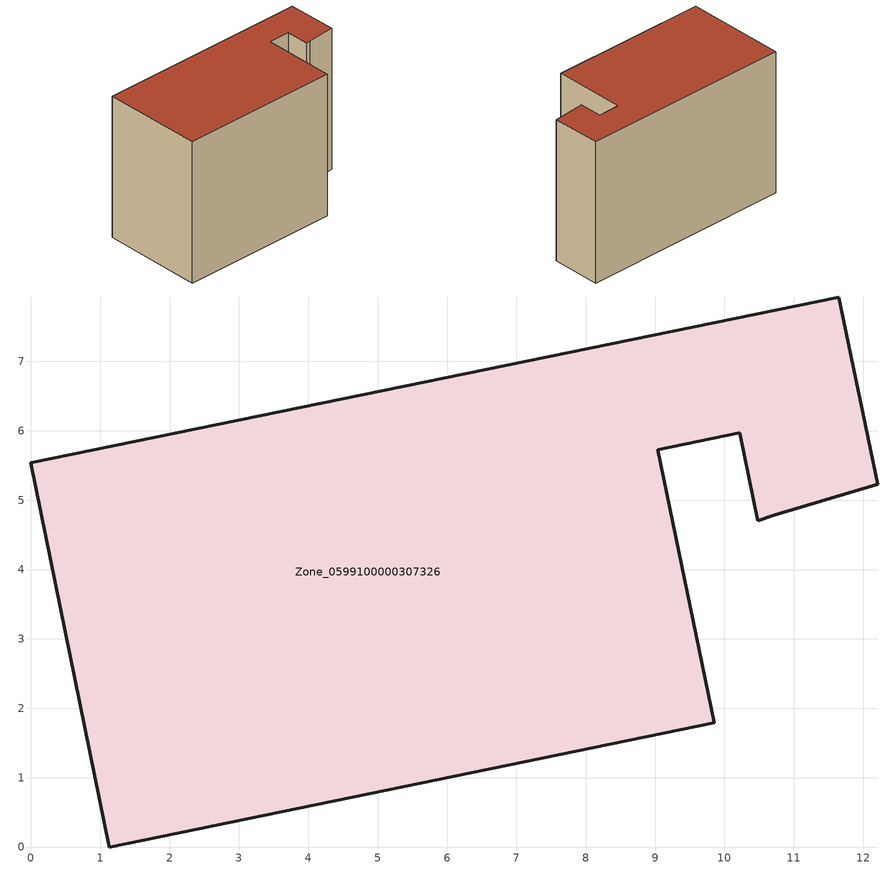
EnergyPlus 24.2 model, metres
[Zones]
Zone_0599100000307326
 floor ground (C_G): 11.65,7.93 12.21,5.23 10.71,4.78 10.48,4.7 10.22,5.97 9.04,5.73 9.85,1.79 1.13,0 0,5.54 z0
 wall outside (C_F): 1.13,0 9.85,1.79 9.04,5.73 10.22,5.97 10.48,4.7 10.71,4.78 12.21,5.23 11.65,7.93 0,5.54 1.13,0 z0:8.05
 roof outside (C_R): 12.21,5.23 11.65,7.93 0,5.54 1.13,0 9.85,1.79 9.04,5.73 10.22,5.97 10.48,4.7 10.71,4.78 z8.05
[BUILDING]
Pand.0599100000307326: North Axis=0; Terrain=City; Loads Convergence Tolerance Value=0.04; Temperature Convergence Tolerance Value=0.4; Solar Distribution=FullExterior; Maximum Number of Warmup Days=25; Minimum Number of Warmup Days=1
[Site:Location]
Rotterdam.The.Hague.AP_ZH_NLD Design_Conditions: Latitude=51.96; Longitude=4.45; Time Zone=1; Elevation=-4.5
[SITE:GROUNDTEMPERATURE:BUILDINGSURFACE]
18, 18, 18, 18, 18, 18, 18, 18, 18, 18, 18, 18
[MATERIAL] Thermal Absorptance=0.9; Solar Absorptance=0.7; Visible Absorptance=0.7
Name | Roughness | Thickness | Conductivity | Density | Specific Heat
G.TC.1975-1991 | MediumSmooth | 0.15 | 0.288461 | 540 | 1210
F.TC.1975-1991 | Rough | 0.3 | 0.230769 | 1920 | 840
R.TC.1975-1991 | MediumRough | 0.2 | 0.153846 | 1500 | 1000
[CONSTRUCTION]
C_G: G.TC.1975-1991
C_F: F.TC.1975-1991
C_R: R.TC.1975-1991
[ZONE]
Zone_0599100000307326: Type=1; Multiplier=1; Ceiling Height=Autocalculate; Volume=Autocalculate; Floor Area=autocalculate; Part of Total Floor Area=Yes
[ZONEINFILTRATION:DESIGNFLOWRATE]
Infil_Zone_0599100000307326: Zone or ZoneList or Space or SpaceList=Zone_0599100000307326; Schedule=AlwaysOn; Design Flow Rate Calculation Method=Flow/Area; Flow Rate per Floor Area=0.003; Constant Term Coefficient=1; Temperature Term Coefficient=0; Velocity Term Coefficient=0; Velocity Squared Term Coefficient=0
[HVACTEMPLATE:ZONE:IDEALLOADSAIRSYSTEM]
Zone_0599100000307326: Maximum Heating Supply Air Temperature=50; Minimum Cooling Supply Air Temperature=13; Maximum Heating Supply Air Humidity Ratio=0.0156; Minimum Cooling Supply Air Humidity Ratio=0.0077; Heating Limit=NoLimit; Cooling Limit=NoLimit; Dehumidification Control Type=ConstantSensibleHeatRatio; Cooling Sensible Heat Ratio=0.7; Dehumidification Setpoint=60; Humidification Control Type=None; Humidification Setpoint=30; Outdoor Air Method=None; Outdoor Air Flow Rate per Person=0.00944; Outdoor Air Flow Rate per Zone Floor Area=0; Outdoor Air Flow Rate per Zone=0; Demand Controlled Ventilation Type=None; Outdoor Air Economizer Type=NoEconomizer; Heat Recovery Type=None; Sensible Heat Recovery Effectiveness=0.7; Latent Heat Recovery Effectiveness=0.65
[ZONECONTROL:THERMOSTAT]
ThermostatControl_Zone_0599100000307326: Zone or ZoneList=Zone_0599100000307326; Control Type Schedule=DualSetpointControlType; Control 1=Thermostat_Zone_0599100000307326; Temperature Difference Between Cutout And Setpoint=0
[THERMOSTATSETPOINT:DUALSETPOINT]
Thermostat_Zone_0599100000307326: Heating Setpoint Temperature Schedule=HeatingSetpoint_Zone_0599100000307326; Cooling Setpoint Temperature Schedule=CoolingSetpoint_Zone_0599100000307326
[SCHEDULE:COMPACT]
HeatingSetpoint_Zone_0599100000307326: Through: 12/31, For: AllDays, Until: 24:00, 21
CoolingSetpoint_Zone_0599100000307326: Through: 12/31, For: AllDays, Until: 24:00, 24
DualSetpointControlType: Through: 12/31, For: AllDays, Until: 24:00, 4
AlwaysOn: Through: 12/31, For: AllDays, Until: 24:00, 1
